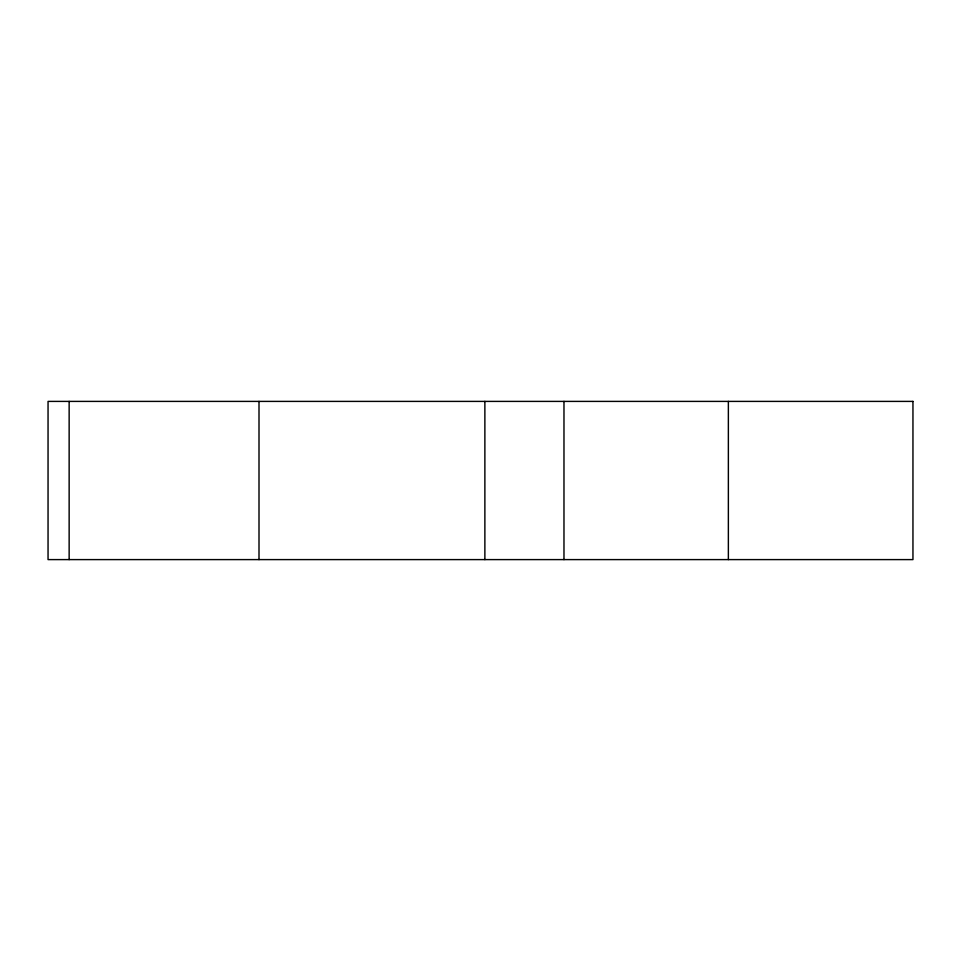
<?xml version="1.0" encoding="UTF-8"?>
<svg xmlns="http://www.w3.org/2000/svg" width="961" height="961" viewBox="0 0 961 961"><rect width="100%" height="100%" fill="white"/><g stroke="black" fill="none" stroke-linecap="round" stroke-linejoin="round"><path stroke-width="1.44" d="M728.366 401.398L728.366 559.602M563.975 401.398L563.975 559.602M484.873 401.398L484.873 559.602M259.002 401.398L259.002 559.602M69.144 401.398L69.144 559.602M912.95 401.398L48.05 401.398L48.05 559.602L912.95 559.602L912.95 401.398"/></g></svg>
